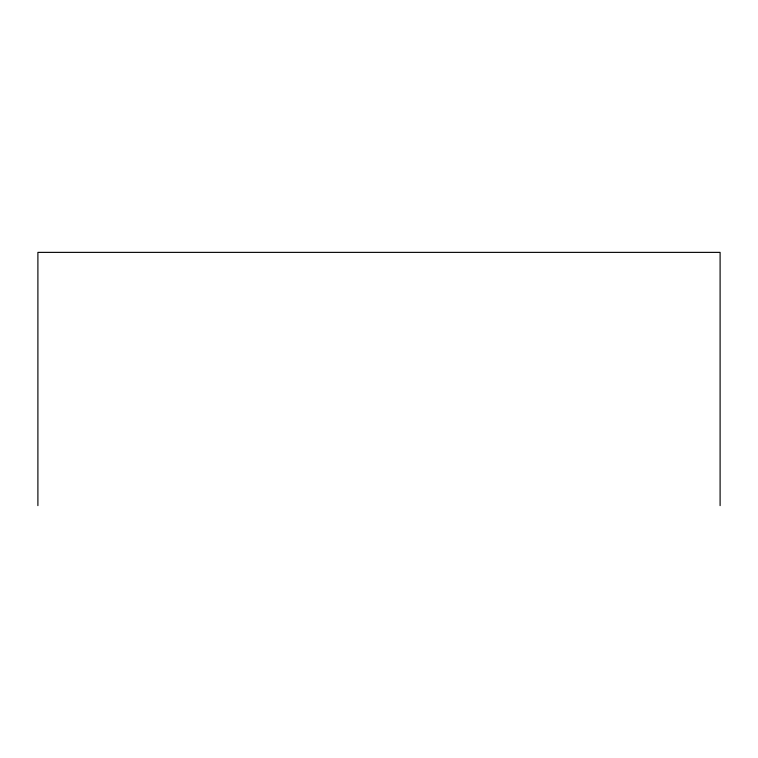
<?xml version="1.0" encoding="UTF-8"?>
<svg xmlns="http://www.w3.org/2000/svg" width="758" height="758" viewBox="0 0 758 758"><rect width="100%" height="100%" fill="white"/><g stroke="black" fill="none" stroke-linecap="round" stroke-linejoin="round"><path stroke-width="1.14" d="M720.1 505.624L720.1 252.376L37.9 252.376L37.9 505.624"/></g></svg>
